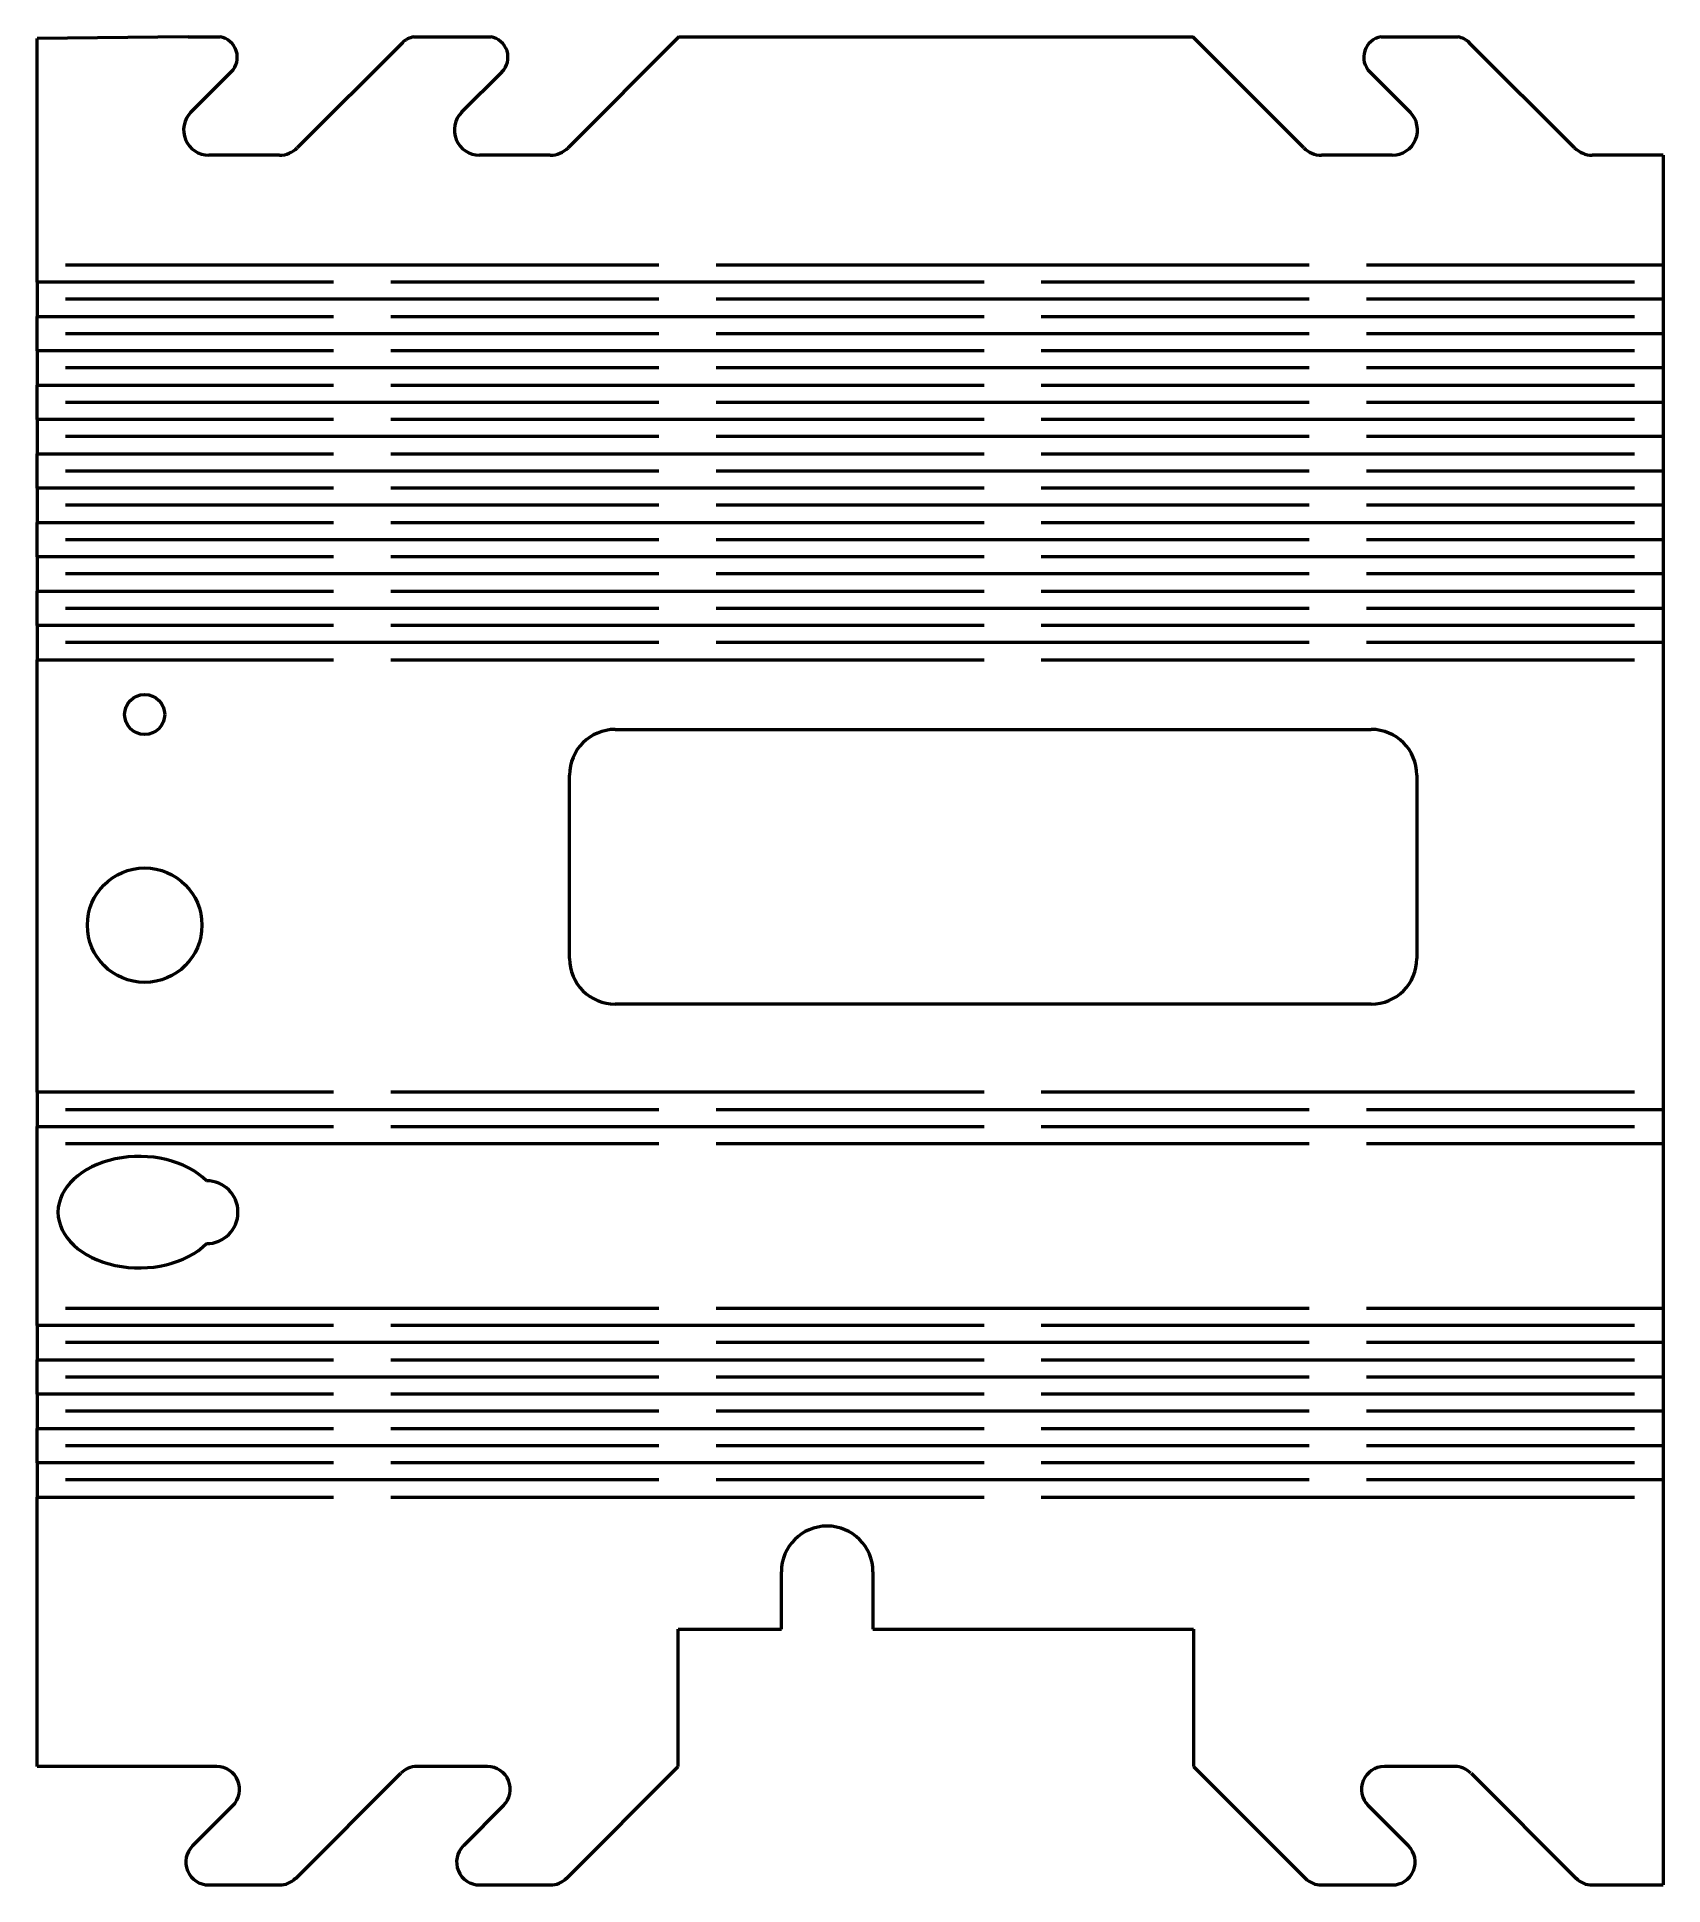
# Model space of a CAD drawing. Header units: millimetres. Extents: x 65 to 207, y 209 to 371.
import ezdxf

# ---------------------------------------------------------------- set-up
doc = ezdxf.new("R2010")
doc.units = ezdxf.units.MM
doc.layers.add('Hidden (ISO)', color=7, linetype='Continuous', lineweight=50)
doc.layers.add('Visible (ISO)', color=7, linetype='Continuous', lineweight=50)

msp = doc.modelspace()

# ---------------------------------------------------------------- linework, layer by layer
at = {"layer": 'Hidden (ISO)'}
for p, q in [((90.79, 347.75), (67.39, 347.75)), ((119.19, 347.75), (95.79, 347.75)), ((147.59, 347.75), (124.19, 347.75)), ((175.99, 347.75), (152.59, 347.75)), ((204.39, 347.75), (180.99, 347.75)), ((90.79, 341.75), (67.39, 341.75)), ((119.19, 341.75), (95.79, 341.75)), ((147.59, 341.75), (124.19, 341.75)), ((175.99, 341.75), (152.59, 341.75)), ((204.39, 341.75), (180.99, 341.75)), ((90.79, 335.75), (67.39, 335.75)), ((119.19, 335.75), (95.79, 335.75)), ((147.59, 335.75), (124.19, 335.75)), ((175.99, 335.75), (152.59, 335.75)), ((204.39, 335.75), (180.99, 335.75)), ((90.79, 329.75), (67.39, 329.75)), ((119.19, 329.75), (95.79, 329.75)), ((147.59, 329.75), (124.19, 329.75)), ((175.99, 329.75), (152.59, 329.75)), ((204.39, 329.75), (180.99, 329.75)), ((90.79, 323.75), (67.39, 323.75)), ((119.19, 323.75), (95.79, 323.75)), ((147.59, 323.75), (124.19, 323.75)), ((175.99, 323.75), (152.59, 323.75)), ((204.39, 323.75), (180.99, 323.75)), ((90.79, 317.75), (67.39, 317.75)), ((119.19, 317.75), (95.79, 317.75)), ((147.59, 317.75), (124.19, 317.75)), ((175.99, 317.75), (152.59, 317.75)), ((204.39, 317.75), (180.99, 317.75)), ((67.39, 276.98), (90.79, 276.98)), ((95.79, 276.98), (119.19, 276.98)), ((124.19, 276.98), (147.59, 276.98)), ((152.59, 276.98), (175.99, 276.98)), ((180.99, 276.98), (204.39, 276.98)), ((90.79, 256.61), (67.39, 256.61)), ((119.19, 256.61), (95.79, 256.61)), ((147.59, 256.61), (124.19, 256.61)), ((175.99, 256.61), (152.59, 256.61)), ((204.39, 256.61), (180.99, 256.61)), ((90.79, 250.61), (67.39, 250.61)), ((119.19, 250.61), (95.79, 250.61)), ((147.59, 250.61), (124.19, 250.61)), ((175.99, 250.61), (152.59, 250.61)), ((204.39, 250.61), (180.99, 250.61)), ((90.79, 244.61), (67.39, 244.61)), ((119.19, 244.61), (95.79, 244.61)), ((147.59, 244.61), (124.19, 244.61)), ((175.99, 244.61), (152.59, 244.61)), ((204.39, 244.61), (180.99, 244.61))]:
    msp.add_line(p, q, dxfattribs=at)
at = {"layer": 'Visible (ISO)'}
for p, q in [((78.09, 370.66), (64.89, 370.53)), ((64.89, 349.25), (64.89, 370.53)), ((78.09, 370.66), (80.87, 370.66)), ((96.8, 370.15), (87.62, 360.97)), ((97.78, 370.66), (104.51, 370.66)), ((120.94, 370.66), (111.26, 360.97)), ((120.94, 370.66), (165.83, 370.66)), ((175.51, 360.97), (165.83, 370.66)), ((182.26, 370.66), (188.99, 370.66)), ((199.15, 360.97), (189.97, 370.15)), ((78.33, 364.09), (81.85, 367.61)), ((101.97, 364.09), (105.5, 367.61)), ((181.27, 367.61), (184.8, 364.09)), ((86.06, 360.33), (79.89, 360.33)), ((109.71, 360.33), (103.53, 360.33)), ((183.24, 360.33), (177.06, 360.33)), ((206.89, 360.33), (200.71, 360.33)), ((206.89, 360.33), (206.89, 350.75)), ((67.39, 350.75), (119.19, 350.75)), ((124.19, 350.75), (175.99, 350.75)), ((180.99, 350.75), (206.89, 350.75)), ((206.89, 350.75), (206.89, 347.75)), ((90.79, 349.25), (64.89, 349.25)), ((64.89, 349.25), (64.89, 346.25)), ((147.59, 349.25), (95.79, 349.25)), ((204.39, 349.25), (152.59, 349.25)), ((95.79, 347.75), (90.79, 347.75)), ((152.59, 347.75), (147.59, 347.75)), ((206.89, 347.75), (204.39, 347.75)), ((206.89, 347.75), (206.89, 344.75)), ((64.89, 346.25), (90.79, 346.25)), ((64.89, 343.25), (64.89, 346.25)), ((95.79, 346.25), (147.59, 346.25)), ((152.59, 346.25), (204.39, 346.25)), ((67.39, 344.75), (119.19, 344.75)), ((124.19, 344.75), (175.99, 344.75)), ((180.99, 344.75), (206.89, 344.75)), ((206.89, 344.75), (206.89, 341.75)), ((64.89, 343.25), (64.89, 340.25)), ((90.79, 343.25), (64.89, 343.25)), ((147.59, 343.25), (95.79, 343.25)), ((204.39, 343.25), (152.59, 343.25)), ((95.79, 341.75), (90.79, 341.75)), ((152.59, 341.75), (147.59, 341.75)), ((206.89, 341.75), (204.39, 341.75)), ((206.89, 341.75), (206.89, 338.75)), ((64.89, 340.25), (90.79, 340.25)), ((64.89, 337.25), (64.89, 340.25)), ((95.79, 340.25), (147.59, 340.25)), ((152.59, 340.25), (204.39, 340.25)), ((67.39, 338.75), (119.19, 338.75)), ((124.19, 338.75), (175.99, 338.75)), ((180.99, 338.75), (206.89, 338.75)), ((206.89, 338.75), (206.89, 335.75)), ((90.79, 337.25), (64.89, 337.25)), ((64.89, 337.25), (64.89, 334.25)), ((147.59, 337.25), (95.79, 337.25)), ((204.39, 337.25), (152.59, 337.25)), ((64.89, 334.25), (90.79, 334.25)), ((64.89, 331.25), (64.89, 334.25)), ((95.79, 335.75), (90.79, 335.75)), ((95.79, 334.25), (147.59, 334.25)), ((152.59, 335.75), (147.59, 335.75)), ((152.59, 334.25), (204.39, 334.25)), ((206.89, 335.75), (204.39, 335.75)), ((206.89, 335.75), (206.89, 332.75)), ((67.39, 332.75), (119.19, 332.75)), ((124.19, 332.75), (175.99, 332.75)), ((180.99, 332.75), (206.89, 332.75)), ((206.89, 332.75), (206.89, 329.75)), ((90.79, 331.25), (64.89, 331.25)), ((64.89, 331.25), (64.89, 328.25)), ((147.59, 331.25), (95.79, 331.25)), ((204.39, 331.25), (152.59, 331.25)), ((95.79, 329.75), (90.79, 329.75)), ((152.59, 329.75), (147.59, 329.75)), ((206.89, 329.75), (204.39, 329.75)), ((206.89, 329.75), (206.89, 326.75)), ((64.89, 328.25), (90.79, 328.25)), ((64.89, 325.25), (64.89, 328.25)), ((95.79, 328.25), (147.59, 328.25)), ((152.59, 328.25), (204.39, 328.25)), ((67.39, 326.75), (119.19, 326.75)), ((124.19, 326.75), (175.99, 326.75)), ((180.99, 326.75), (206.89, 326.75)), ((206.89, 326.75), (206.89, 323.75)), ((90.79, 325.25), (64.89, 325.25)), ((64.89, 325.25), (64.89, 322.25)), ((147.59, 325.25), (95.79, 325.25)), ((204.39, 325.25), (152.59, 325.25)), ((95.79, 323.75), (90.79, 323.75)), ((152.59, 323.75), (147.59, 323.75)), ((206.89, 323.75), (204.39, 323.75)), ((206.89, 323.75), (206.89, 320.75)), ((64.89, 322.25), (90.79, 322.25)), ((64.89, 319.25), (64.89, 322.25)), ((95.79, 322.25), (147.59, 322.25)), ((152.59, 322.25), (204.39, 322.25)), ((67.39, 320.75), (119.19, 320.75)), ((124.19, 320.75), (175.99, 320.75)), ((180.99, 320.75), (206.89, 320.75)), ((206.89, 320.75), (206.89, 317.75)), ((90.79, 319.25), (64.89, 319.25)), ((64.89, 319.25), (64.89, 316.25)), ((147.59, 319.25), (95.79, 319.25)), ((204.39, 319.25), (152.59, 319.25)), ((95.79, 317.75), (90.79, 317.75)), ((152.59, 317.75), (147.59, 317.75)), ((206.89, 317.75), (204.39, 317.75)), ((206.89, 317.75), (206.89, 276.98)), ((64.89, 316.25), (90.79, 316.25)), ((64.89, 278.48), (64.89, 316.25)), ((95.79, 316.25), (147.59, 316.25)), ((152.59, 316.25), (204.39, 316.25)), ((115.39, 310.17), (181.39, 310.17)), ((111.39, 290.17), (111.39, 306.17)), ((185.39, 306.17), (185.39, 290.17)), ((181.39, 286.17), (115.39, 286.17)), ((90.79, 278.48), (64.89, 278.48)), ((64.89, 278.48), (64.89, 275.48)), ((147.59, 278.48), (95.79, 278.48)), ((204.39, 278.48), (152.59, 278.48)), ((90.79, 276.98), (95.79, 276.98)), ((147.59, 276.98), (152.59, 276.98)), ((204.39, 276.98), (206.89, 276.98)), ((206.89, 276.98), (206.89, 273.98)), ((64.89, 275.48), (90.79, 275.48)), ((64.89, 258.11), (64.89, 275.48)), ((95.79, 275.48), (147.59, 275.48)), ((152.59, 275.48), (204.39, 275.48)), ((119.19, 273.98), (67.39, 273.98)), ((175.99, 273.98), (124.19, 273.98)), ((206.89, 273.98), (180.99, 273.98)), ((206.89, 273.98), (206.89, 259.61)), ((67.39, 259.61), (119.19, 259.61)), ((124.19, 259.61), (175.99, 259.61)), ((180.99, 259.61), (206.89, 259.61)), ((206.89, 259.61), (206.89, 256.61)), ((90.79, 258.11), (64.89, 258.11)), ((64.89, 258.11), (64.89, 255.11)), ((147.59, 258.11), (95.79, 258.11)), ((204.39, 258.11), (152.59, 258.11)), ((64.89, 255.11), (90.79, 255.11)), ((64.89, 252.11), (64.89, 255.11)), ((95.79, 256.61), (90.79, 256.61)), ((95.79, 255.11), (147.59, 255.11)), ((152.59, 256.61), (147.59, 256.61)), ((152.59, 255.11), (204.39, 255.11)), ((206.89, 256.61), (204.39, 256.61)), ((206.89, 256.61), (206.89, 253.61)), ((67.39, 253.61), (119.19, 253.61)), ((124.19, 253.61), (175.99, 253.61)), ((180.99, 253.61), (206.89, 253.61)), ((206.89, 253.61), (206.89, 250.61)), ((90.79, 252.11), (64.89, 252.11)), ((64.89, 252.11), (64.89, 249.11)), ((147.59, 252.11), (95.79, 252.11)), ((204.39, 252.11), (152.59, 252.11)), ((95.79, 250.61), (90.79, 250.61)), ((152.59, 250.61), (147.59, 250.61)), ((206.89, 250.61), (204.39, 250.61)), ((206.89, 250.61), (206.89, 247.61)), ((64.89, 249.11), (90.79, 249.11)), ((64.89, 246.11), (64.89, 249.11)), ((95.79, 249.11), (147.59, 249.11)), ((152.59, 249.11), (204.39, 249.11)), ((67.39, 247.61), (119.19, 247.61)), ((124.19, 247.61), (175.99, 247.61)), ((180.99, 247.61), (206.89, 247.61)), ((206.89, 247.61), (206.89, 244.61)), ((90.79, 246.11), (64.89, 246.11)), ((64.89, 246.11), (64.89, 243.11)), ((147.59, 246.11), (95.79, 246.11)), ((204.39, 246.11), (152.59, 246.11)), ((95.79, 244.61), (90.79, 244.61)), ((152.59, 244.61), (147.59, 244.61)), ((206.89, 244.61), (204.39, 244.61)), ((206.89, 244.61), (206.89, 209.23)), ((64.89, 243.11), (90.79, 243.11)), ((64.89, 219.58), (64.89, 243.11)), ((95.79, 243.11), (147.59, 243.11)), ((152.59, 243.11), (204.39, 243.11)), ((129.89, 231.58), (129.89, 236.58)), ((137.89, 236.58), (137.89, 231.58)), ((120.89, 219.58), (120.89, 231.58)), ((120.89, 231.58), (129.89, 231.58)), ((137.89, 231.58), (165.89, 231.58)), ((165.89, 231.58), (165.89, 219.58)), ((80.6, 219.58), (64.89, 219.58)), ((104.22, 219.58), (98.07, 219.58)), ((111.12, 209.81), (120.89, 219.58)), ((165.89, 219.58), (175.65, 209.81)), ((188.7, 219.58), (182.55, 219.58)), ((87.48, 209.81), (96.65, 218.99)), ((190.12, 218.99), (199.29, 209.81)), ((81.99, 216.16), (78.47, 212.64)), ((105.64, 216.16), (102.12, 212.64)), ((184.65, 212.64), (181.13, 216.16)), ((79.89, 209.23), (86.06, 209.23)), ((103.53, 209.23), (109.71, 209.23)), ((177.06, 209.23), (183.24, 209.23)), ((200.71, 209.23), (206.89, 209.23))]:
    msp.add_line(p, q, dxfattribs=at)
for centre, radius in [((74.29, 311.47), 1.75), ((74.29, 293.07), 5)]:
    msp.add_circle(centre, radius, dxfattribs=at)
for centre, radius, start, end in [((80.58, 368.88), 1.8, 315, 80.6623), ((98.07, 368.88), 1.8, 99.3195, 135), ((104.22, 368.88), 1.8, 315, 80.6805), ((182.55, 368.88), 1.8, 99.3195, 225), ((188.7, 368.88), 1.8, 45, 80.6805), ((79.89, 362.53), 2.2, 135, 270), ((103.53, 362.53), 2.2, 135, 270), ((183.24, 362.53), 2.2, 270, 45), ((86.06, 362.53), 2.2, 270, 315), ((109.71, 362.53), 2.2, 270, 315), ((177.06, 362.53), 2.2, 225, 270), ((200.71, 362.53), 2.2, 225, 270), ((115.39, 306.17), 4, 90, 180), ((181.39, 306.17), 4, 0, 90), ((115.39, 290.17), 4, 180, 270), ((181.39, 290.17), 4, 270, 0), ((79.69, 268), 2.75, 270, 90), ((133.89, 236.58), 4, 0, 180), ((80.58, 217.58), 2, 315, 89.4487), ((98.07, 217.58), 2, 90, 135), ((104.22, 217.58), 2, 315, 90), ((182.55, 217.58), 2, 90, 225), ((188.7, 217.58), 2, 45, 90), ((79.89, 211.23), 2, 135, 270), ((103.53, 211.23), 2, 135, 270), ((183.24, 211.23), 2, 270, 45), ((86.06, 211.23), 2, 270, 315), ((109.71, 211.23), 2, 270, 315), ((177.06, 211.23), 2, 225, 270), ((200.71, 211.23), 2, 225, 270)]:
    msp.add_arc(centre, radius, start, end, dxfattribs=at)
msp.add_ellipse((73.82, 268), major_axis=(-7.1, 0), ratio=0.685922, start_param=3.741582, end_param=8.824789, dxfattribs=at)

doc.saveas('drawing.dxf')
